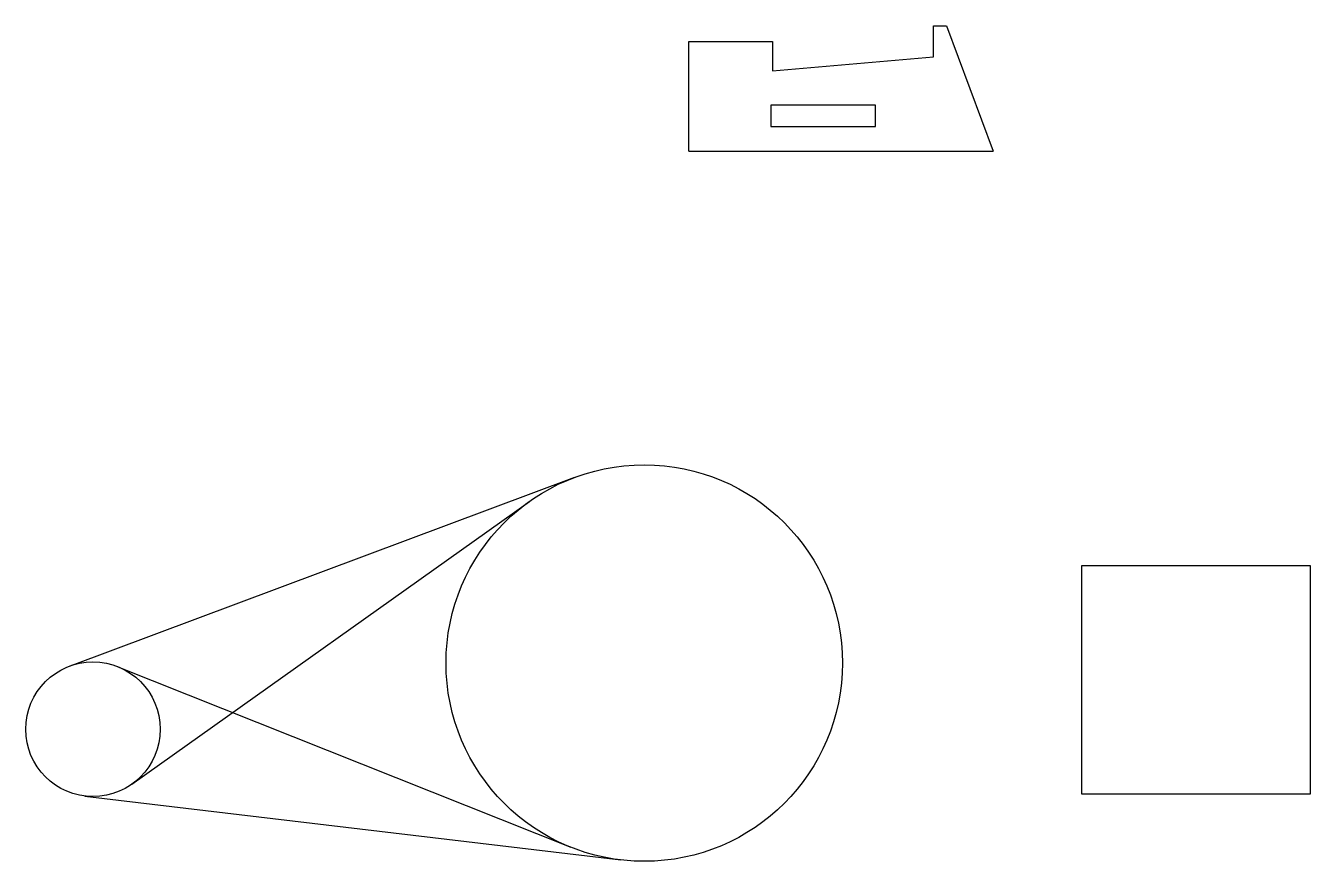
# Model space of a CAD drawing. Header units: millimetres. Extents: x 55 to 841, y 102 to 613.
import ezdxf

# ---------------------------------------------------------------- set-up
doc = ezdxf.new("R2010")
doc.units = ezdxf.units.MM

msp = doc.modelspace()

# ---------------------------------------------------------------- linework, layer by layer
for p, q in [((610.16, 593.66), (610.16, 612.66)), ((610.16, 612.66), (618.16, 612.66)), ((618.16, 612.66), (646.54, 536.03)), ((460.54, 536.03), (460.54, 603.03)), ((460.54, 603.03), (511.54, 603.03)), ((511.54, 603.03), (511.54, 585.03)), ((511.54, 585.03), (610.16, 593.66)), ((574.54, 564.03), (510.54, 564.03)), ((510.54, 564.03), (510.54, 551.03)), ((574.54, 551.03), (574.54, 564.03)), ((510.54, 551.03), (574.54, 551.03)), ((460.54, 536.03), (646.54, 536.03)), ((81.51, 220.97), (390.72, 336.48)), ((119.76, 148.88), (362.9, 321.72)), ((111.14, 220.65), (388.28, 110.26)), ((91.04, 141.55), (418.81, 102.5))]:
    msp.add_line(p, q)
msp.add_lwpolyline([(700.9, 282.54), (840.64, 282.54), (840.64, 142.8), (700.9, 142.8)], close=True)
for centre, radius in [((433.15, 222.9), 121.25), ((95.91, 182.42), 41.15)]:
    msp.add_circle(centre, radius)

doc.saveas('drawing.dxf')
